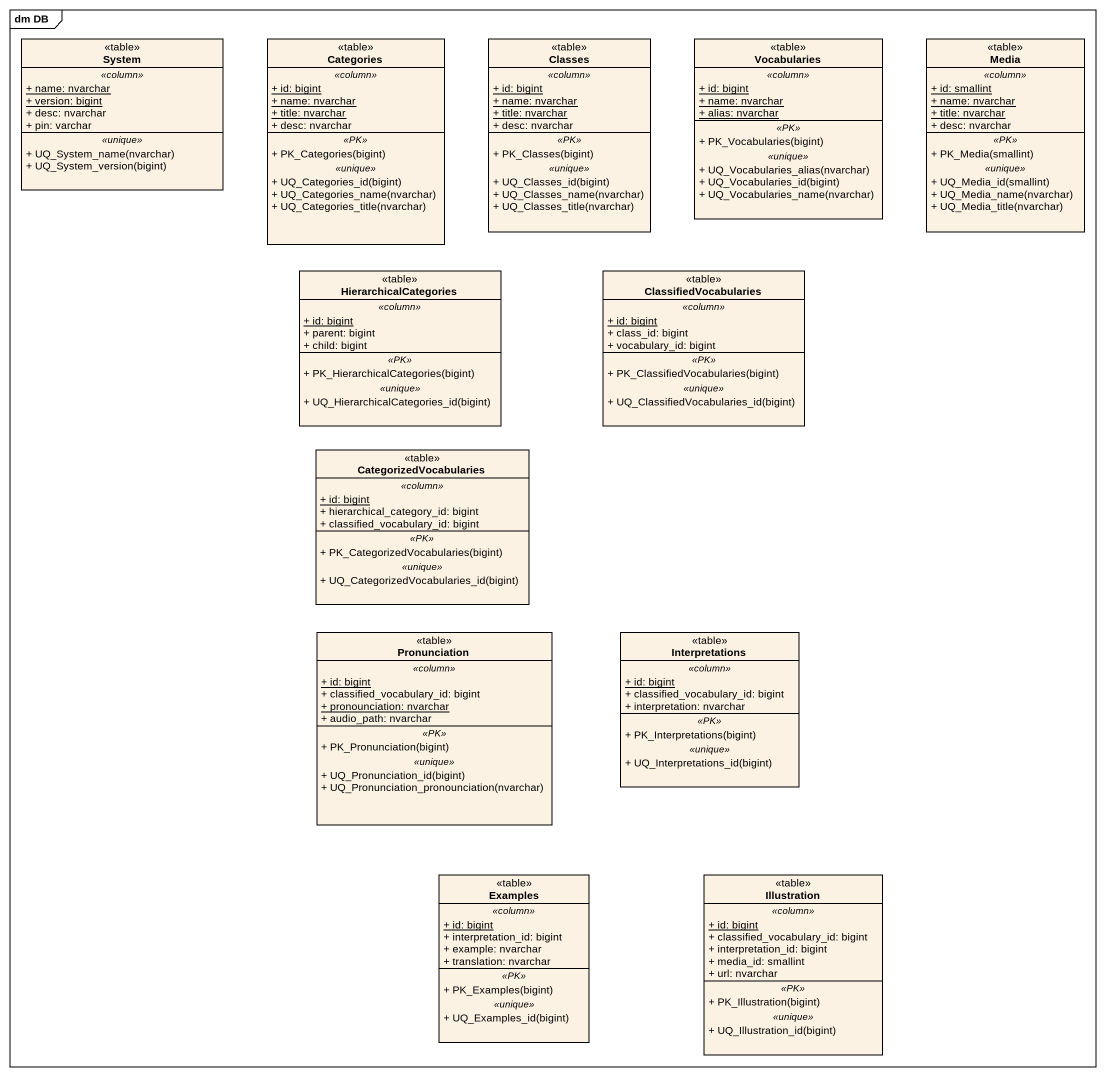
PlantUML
@startuml
mainframe dm DB
hide circle
hide empty members
skinparam classAttributeIconSize 0
class System <<table>> {
  .. <<column>> ..
  {static} + name: nvarchar
  {static} + version: bigint
  + desc: nvarchar
  + pin: varchar
  .. <<unique>> ..
  + UQ_System_name(nvarchar)
  + UQ_System_version(bigint)
}
class Categories <<table>> {
  .. <<column>> ..
  {static} + id: bigint
  {static} + name: nvarchar
  {static} + title: nvarchar
  + desc: nvarchar
  .. <<PK>> ..
  + PK_Categories(bigint)
  .. <<unique>> ..
  + UQ_Categories_id(bigint)
  + UQ_Categories_name(nvarchar)
  + UQ_Categories_title(nvarchar)
}
class Classes <<table>> {
  .. <<column>> ..
  {static} + id: bigint
  {static} + name: nvarchar
  {static} + title: nvarchar
  + desc: nvarchar
  .. <<PK>> ..
  + PK_Classes(bigint)
  .. <<unique>> ..
  + UQ_Classes_id(bigint)
  + UQ_Classes_name(nvarchar)
  + UQ_Classes_title(nvarchar)
}
class Vocabularies <<table>> {
  .. <<column>> ..
  {static} + id: bigint
  {static} + name: nvarchar
  {static} + alias: nvarchar
  .. <<PK>> ..
  + PK_Vocabularies(bigint)
  .. <<unique>> ..
  + UQ_Vocabularies_alias(nvarchar)
  + UQ_Vocabularies_id(bigint)
  + UQ_Vocabularies_name(nvarchar)
}
class Media <<table>> {
  .. <<column>> ..
  {static} + id: smallint
  {static} + name: nvarchar
  {static} + title: nvarchar
  + desc: nvarchar
  .. <<PK>> ..
  + PK_Media(smallint)
  .. <<unique>> ..
  + UQ_Media_id(smallint)
  + UQ_Media_name(nvarchar)
  + UQ_Media_title(nvarchar)
}
class HierarchicalCategories <<table>> {
  .. <<column>> ..
  {static} + id: bigint
  + parent: bigint
  + child: bigint
  .. <<PK>> ..
  + PK_HierarchicalCategories(bigint)
  .. <<unique>> ..
  + UQ_HierarchicalCategories_id(bigint)
}
class ClassifiedVocabularies <<table>> {
  .. <<column>> ..
  {static} + id: bigint
  + class_id: bigint
  + vocabulary_id: bigint
  .. <<PK>> ..
  + PK_ClassifiedVocabularies(bigint)
  .. <<unique>> ..
  + UQ_ClassifiedVocabularies_id(bigint)
}
class CategorizedVocabularies <<table>> {
  .. <<column>> ..
  {static} + id: bigint
  + hierarchical_category_id: bigint
  + classified_vocabulary_id: bigint
  .. <<PK>> ..
  + PK_CategorizedVocabularies(bigint)
  .. <<unique>> ..
  + UQ_CategorizedVocabularies_id(bigint)
}
class Pronunciation <<table>> {
  .. <<column>> ..
  {static} + id: bigint
  + classified_vocabulary_id: bigint
  {static} + pronounciation: nvarchar
  + audio_path: nvarchar
  .. <<PK>> ..
  + PK_Pronunciation(bigint)
  .. <<unique>> ..
  + UQ_Pronunciation_id(bigint)
  + UQ_Pronunciation_pronounciation(nvarchar)
}
class Interpretations <<table>> {
  .. <<column>> ..
  {static} + id: bigint
  + classified_vocabulary_id: bigint
  + interpretation: nvarchar
  .. <<PK>> ..
  + PK_Interpretations(bigint)
  .. <<unique>> ..
  + UQ_Interpretations_id(bigint)
}
class Examples <<table>> {
  .. <<column>> ..
  {static} + id: bigint
  + interpretation_id: bigint
  + example: nvarchar
  + translation: nvarchar
  .. <<PK>> ..
  + PK_Examples(bigint)
  .. <<unique>> ..
  + UQ_Examples_id(bigint)
}
class Illustration <<table>> {
  .. <<column>> ..
  {static} + id: bigint
  + classified_vocabulary_id: bigint
  + interpretation_id: bigint
  + media_id: smallint
  + url: nvarchar
  .. <<PK>> ..
  + PK_Illustration(bigint)
  .. <<unique>> ..
  + UQ_Illustration_id(bigint)
}
@enduml
